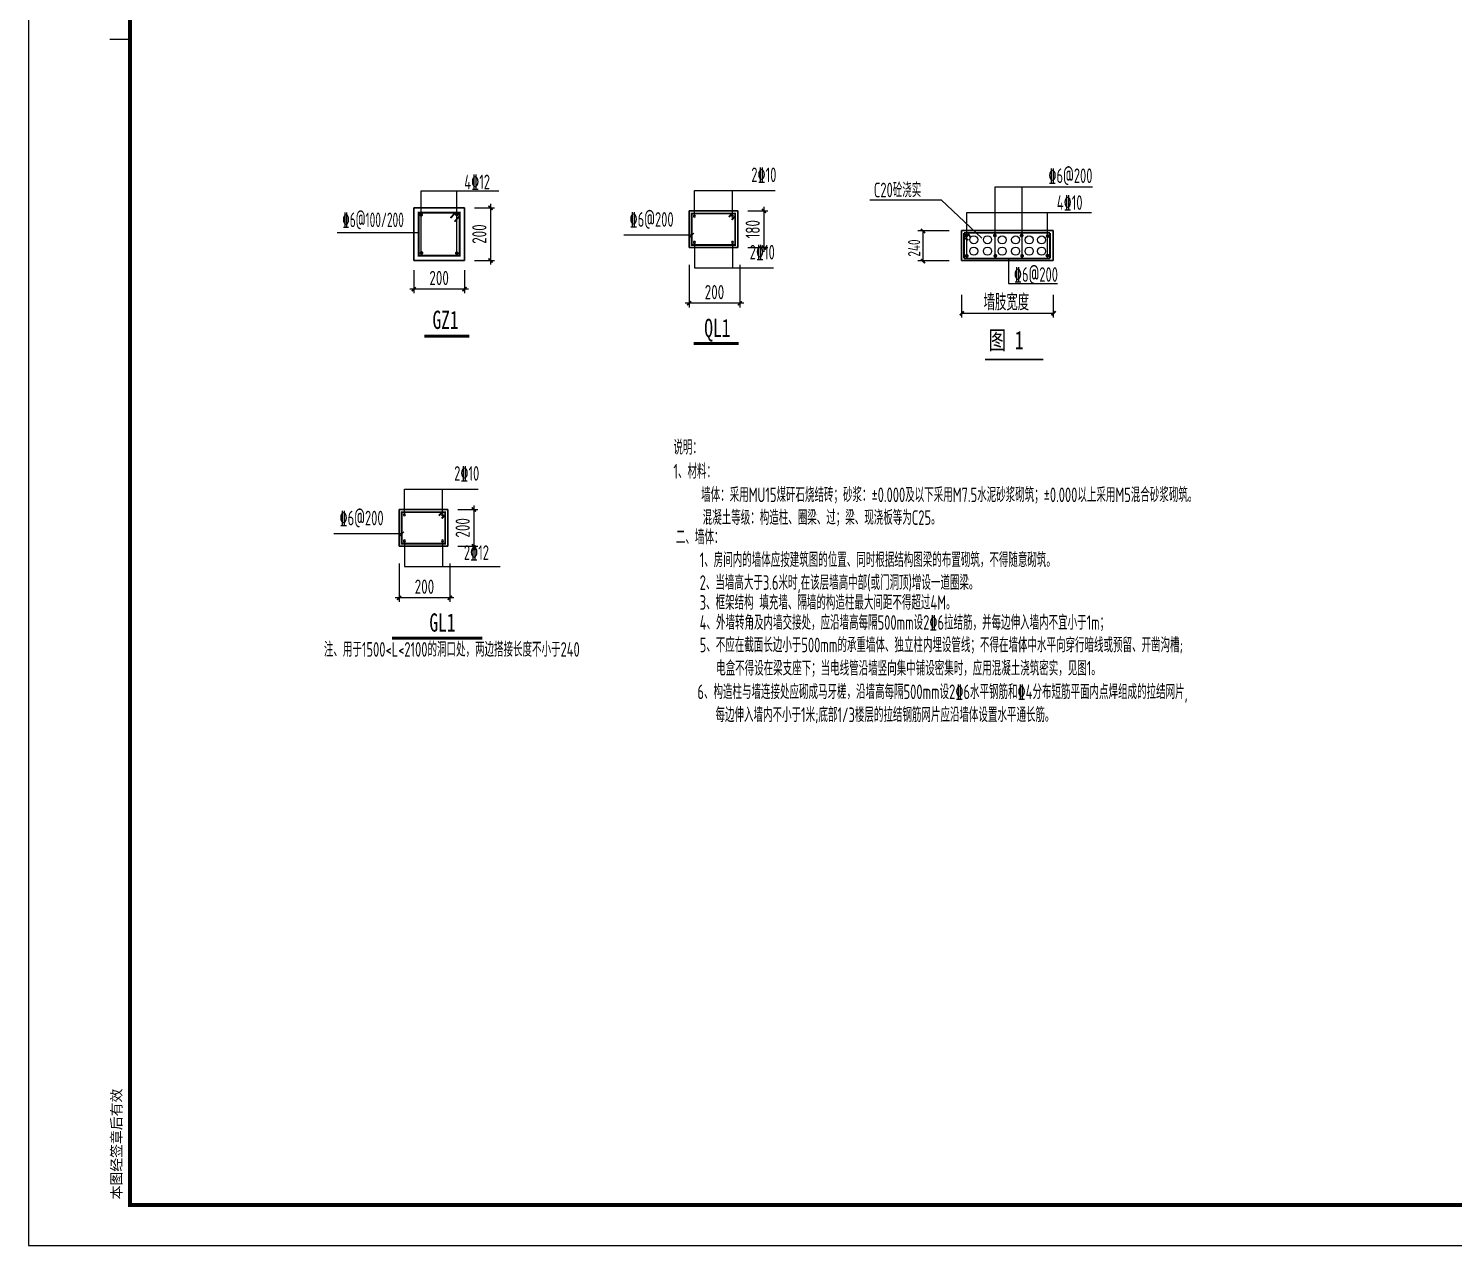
# Model space of a CAD drawing. Extents: x 753177 to 2169292, y -530934 to -273477.
# Drawn here: x 2085192 to 2120279, y -464184 to -434220 of the extents above; entities that cross this region are included whole.
import ezdxf
from ezdxf.enums import TextEntityAlignment as Align

# ---------------------------------------------------------------- set-up
doc = ezdxf.new("R2010")
doc.units = 0
doc.header["$LTSCALE"] = 1500
doc.header["$MEASUREMENT"] = 0
doc.layers.get('Defpoints').update_dxf_attribs({"color": 252})
for name, color, linetype in [('00-tk', 151, 'Continuous'), ('12012', 1, 'Continuous'), ('DIM', 3, 'Continuous'), ('REIN', 1, 'Continuous'), ('TEXT', 7, 'Continuous'), ('THIN', 7, 'Continuous'), ('钢筋', 1, 'Continuous')]:
    doc.layers.add(name, color=color, linetype=linetype)
for name, color, linetype, lineweight in [('COL', 3, 'Continuous', 30), ('TD-DIM', 7, 'Continuous', 13), ('TD-TEXT', 2, 'Continuous', 13), ('TK', 252, 'Continuous', 13)]:
    doc.layers.add(name, color=color, linetype=linetype, lineweight=lineweight)
doc.styles.add('DS6HT', font='simhei.ttf', dxfattribs={"width": 0.8})
doc.styles.add('H350', font='Tssdeng.shx', dxfattribs={"width": 0.65, "height": 360, "bigfont": 'tssdchn.shx'})
doc.styles.add('TSSD_Dimension', font='Tssdeng.shx', dxfattribs={"width": 0.7, "bigfont": 'hztxt.shx'})
doc.styles.add('TSSD_Rein', font='Tssdeng.shx', dxfattribs={"width": 0.7, "bigfont": 'hztxt.shx'})
doc.styles.add('YG图名', font='simhei.ttf', dxfattribs={"width": 0.7, "height": 600})
doc.dimstyles.new('TSSD_100_100', dxfattribs={"dimtxt": 350, "dimasz": 100, "dimexe": 100, "dimexo": 250, "dimgap": 100, "dimtad": 1, "dimdec": 0, "dimzin": 0, "dimdsep": 46, "dimtxsty": 'TSSD_Dimension', "dimblk": 'ARCHTICK', "dimblk1": 'ARCHTICK', "dimblk2": 'ARCHTICK', "dimcen": 0, "dimdle": 100, "dimclrt": 7, "dimadec": 0, "dimazin": 0, "dimtfac": 1, "dimtdec": 0, "dimtix": 1, "dimtmove": 2, "dimatfit": 3, "dimfxl": 0, "dimtolj": 1, "dimtzin": 0, "dimarcsym": 0})

# ---------------------------------------------------------------- blocks, each defined once
blk = doc.blocks.new('A$C67844AE1')
at = {"layer": '00-tk'}
for p, q in [((0, 89100), (0, 0)), ((3750, 87600), (3750, 1500)), ((3750, 1500), (124650, 1500)), ((0, 0), (126150, 0))]:
    blk.add_line(p, q, dxfattribs=at)
at = {"layer": '00-tk', "const_width": 150}
blk.add_lwpolyline([(3750, 87600), (124650, 87600), (124650, 1500), (3750, 1500)], close=True, dxfattribs=at)
at = {"layer": '00-tk', "const_width": 52.5}
blk.add_lwpolyline([(3750, 44550), (3000, 44550)], dxfattribs=at)
at = {"layer": '00-tk', "style": 'DS6HT'}
blk.add_text('本图经签章后有效', height=375, rotation=90, dxfattribs=at).set_placement((3434, 1702))
blk = doc.blocks.new('_ArchTick')
at = {"color": 0, "linetype": 'ByBlock', "const_width": 0.4}
blk.add_lwpolyline([(-0.5, -0.5), (0.5, 0.5)], dxfattribs=at)
blk = doc.blocks.new('*D1459')
at = {"layer": 'Defpoints', "color": 0, "transparency": 16777216}
for p in [(2095927, -438635), (2095927, -439930), (2096568, -439930)]:
    blk.add_point(p, dxfattribs=at)
at = {"layer": 'TD-DIM', "color": 0, "lineweight": -2, "transparency": 16777216}
for p, q in [((2096568, -438535), (2096568, -440030)), ((2096177, -438635), (2096668, -438635)), ((2096177, -439930), (2096668, -439930))]:
    blk.add_line(p, q, dxfattribs=at)
at = {"layer": 'TD-DIM', "color": 0, "lineweight": -2, "transparency": 16777216, "xscale": 100, "yscale": 100, "zscale": 100}
for p, rotation in [((2096568, -438635), 90), ((2096568, -439930), 270)]:
    blk.add_blockref('_ArchTick', p, dxfattribs=dict(at, rotation=rotation))
at = {"layer": 'TD-DIM', "color": 7, "transparency": 16777216, "insert": (2096293, -439282), "char_height": 350, "attachment_point": 5, "rotation": 90, "style": 'TSSD_Dimension'}
blk.add_mtext('\\A1;200', dxfattribs=at)
blk = doc.blocks.new('*D1391')
at = {"layer": 'Defpoints', "color": 0, "transparency": 16777216}
for p in [(2094677, -439923), (2095927, -439923), (2094677, -440638)]:
    blk.add_point(p, dxfattribs=at)
at = {"layer": 'TD-DIM', "color": 0, "lineweight": -2, "transparency": 16777216}
for p, q in [((2094677, -440173), (2094677, -440738)), ((2095927, -440173), (2095927, -440738)), ((2096027, -440638), (2094577, -440638))]:
    blk.add_line(p, q, dxfattribs=at)
at = {"layer": 'TD-DIM', "color": 0, "lineweight": -2, "transparency": 16777216, "xscale": 100, "yscale": 100, "zscale": 100, "rotation": 180}
blk.add_blockref('_ArchTick', (2094677, -440638), dxfattribs=at)
at = {"layer": 'TD-DIM', "color": 0, "lineweight": -2, "transparency": 16777216, "xscale": 100, "yscale": 100, "zscale": 100}
blk.add_blockref('_ArchTick', (2095927, -440638), dxfattribs=at)
at = {"layer": 'TD-DIM', "color": 7, "transparency": 16777216, "insert": (2095302, -440363), "char_height": 350, "attachment_point": 5, "style": 'TSSD_Dimension'}
blk.add_mtext('\\A1;200', dxfattribs=at)
blk = doc.blocks.new('*D1405')
at = {"layer": 'Defpoints', "color": 0, "transparency": 16777216}
for p in [(2102657, -438710), (2102657, -439615), (2103299, -439615)]:
    blk.add_point(p, dxfattribs=at)
at = {"layer": 'TD-DIM', "color": 0, "lineweight": -2, "transparency": 16777216}
for p, q in [((2102907, -438710), (2103399, -438710)), ((2103299, -438610), (2103299, -439715)), ((2102907, -439615), (2103399, -439615))]:
    blk.add_line(p, q, dxfattribs=at)
at = {"layer": 'TD-DIM', "color": 0, "lineweight": -2, "transparency": 16777216, "xscale": 100, "yscale": 100, "zscale": 100}
for p, rotation in [((2103299, -438710), 90), ((2103299, -439615), 270)]:
    blk.add_blockref('_ArchTick', p, dxfattribs=dict(at, rotation=rotation))
at = {"layer": 'TD-DIM', "color": 7, "transparency": 16777216, "insert": (2103024, -439163), "char_height": 350, "attachment_point": 5, "rotation": 90, "style": 'TSSD_Dimension'}
blk.add_mtext('\\A1;180', dxfattribs=at)
blk = doc.blocks.new('*D1406')
at = {"layer": 'Defpoints', "color": 0, "transparency": 16777216}
for p in [(2101457, -439792), (2102707, -439792), (2101457, -440986)]:
    blk.add_point(p, dxfattribs=at)
at = {"layer": 'TD-DIM', "color": 0, "lineweight": -2, "transparency": 16777216}
for p, q in [((2101457, -440042), (2101457, -441086)), ((2102707, -440042), (2102707, -441086)), ((2102807, -440986), (2101357, -440986))]:
    blk.add_line(p, q, dxfattribs=at)
at = {"layer": 'TD-DIM', "color": 0, "lineweight": -2, "transparency": 16777216, "xscale": 100, "yscale": 100, "zscale": 100, "rotation": 180}
blk.add_blockref('_ArchTick', (2101457, -440986), dxfattribs=at)
at = {"layer": 'TD-DIM', "color": 0, "lineweight": -2, "transparency": 16777216, "xscale": 100, "yscale": 100, "zscale": 100}
blk.add_blockref('_ArchTick', (2102707, -440986), dxfattribs=at)
at = {"layer": 'TD-DIM', "color": 7, "transparency": 16777216, "insert": (2102082, -440711), "char_height": 350, "attachment_point": 5, "style": 'TSSD_Dimension'}
blk.add_mtext('\\A1;200', dxfattribs=at)
blk = doc.blocks.new('*D1407')
at = {"layer": 'Defpoints', "color": 0, "transparency": 16777216}
for p in [(2095516, -446062), (2095516, -446968), (2096158, -446968)]:
    blk.add_point(p, dxfattribs=at)
at = {"layer": 'TD-DIM', "color": 0, "lineweight": -2, "transparency": 16777216}
for p, q in [((2095766, -446062), (2096258, -446062)), ((2096158, -445962), (2096158, -447068)), ((2095766, -446968), (2096258, -446968))]:
    blk.add_line(p, q, dxfattribs=at)
at = {"layer": 'TD-DIM', "color": 0, "lineweight": -2, "transparency": 16777216, "xscale": 100, "yscale": 100, "zscale": 100}
for p, rotation in [((2096158, -446062), 90), ((2096158, -446968), 270)]:
    blk.add_blockref('_ArchTick', p, dxfattribs=dict(at, rotation=rotation))
at = {"layer": 'TD-DIM', "color": 7, "transparency": 16777216, "insert": (2095883, -446515), "char_height": 350, "attachment_point": 5, "rotation": 90, "style": 'TSSD_Dimension'}
blk.add_mtext('\\A1;200', dxfattribs=at)
blk = doc.blocks.new('*D1408')
at = {"layer": 'Defpoints', "color": 0, "transparency": 16777216}
for p in [(2094316, -447144), (2095566, -447144), (2094316, -448239)]:
    blk.add_point(p, dxfattribs=at)
at = {"layer": 'TD-DIM', "color": 0, "lineweight": -2, "transparency": 16777216}
for p, q in [((2094316, -447394), (2094316, -448339)), ((2095566, -447394), (2095566, -448339)), ((2095666, -448239), (2094216, -448239))]:
    blk.add_line(p, q, dxfattribs=at)
at = {"layer": 'TD-DIM', "color": 0, "lineweight": -2, "transparency": 16777216, "xscale": 100, "yscale": 100, "zscale": 100, "rotation": 180}
blk.add_blockref('_ArchTick', (2094316, -448239), dxfattribs=at)
at = {"layer": 'TD-DIM', "color": 0, "lineweight": -2, "transparency": 16777216, "xscale": 100, "yscale": 100, "zscale": 100}
blk.add_blockref('_ArchTick', (2095566, -448239), dxfattribs=at)
at = {"layer": 'TD-DIM', "color": 7, "transparency": 16777216, "insert": (2094941, -447964), "char_height": 350, "attachment_point": 5, "style": 'TSSD_Dimension'}
blk.add_mtext('\\A1;200', dxfattribs=at)

msp = doc.modelspace()

# ---------------------------------------------------------------- hatches: boundary and pattern name
at = {"layer": 'REIN'}
h = msp.add_hatch(color=256, dxfattribs=at)
h.paths.add_polyline_path([(2102552.3, -438840.2, 1), (2102502.3, -438840.2, 1)])
h.paths.add_polyline_path([(2101612.3, -438840.2, 1), (2101562.3, -438840.2, 1)])
h = msp.add_hatch(color=256, dxfattribs=at)
h.paths.add_polyline_path([(2101612.3, -439485.4, 1), (2101562.3, -439485.4, 1)])
h.paths.add_polyline_path([(2102552.3, -439485.4, 1), (2102502.3, -439485.4, 1)])
h = msp.add_hatch(color=256, dxfattribs=at)
h.paths.add_polyline_path([(2095411.5, -446192.3, 1), (2095361.5, -446192.3, 1)])
h.paths.add_polyline_path([(2094471.5, -446192.3, 1), (2094421.5, -446192.3, 1)])
h = msp.add_hatch(color=256, dxfattribs=at)
h.paths.add_polyline_path([(2094471.5, -446837.5, 1), (2094421.5, -446837.5, 1)])
h.paths.add_polyline_path([(2095411.5, -446837.5, 1), (2095361.5, -446837.5, 1)])

# ---------------------------------------------------------------- linework, layer by layer
at = {"ltscale": 0.5}
for p, q in [((2107085.6, -439196.4), (2107863.6, -439196.4)), ((2107217.2, -439411.3), (2107217.2, -439210)), ((2107085.6, -439934.7), (2107863.6, -439934.7))]:
    msp.add_line(p, q, dxfattribs=at)
at = {"ltscale": 0.5, "const_width": 45}
for points in [[(2107167.2, -439156.5), (2107267.2, -439256.5)], [(2107167.2, -439898.3), (2107267.2, -439998.3)]]:
    msp.add_lwpolyline(points, dxfattribs=at)
for centre in [(2108466.8, -439421.3), (2108466.8, -439703.2), (2108804.7, -439421.3), (2108804.7, -439703.2), (2109166.4, -439425.3), (2109166.4, -439703.2), (2109496.3, -439425.3), (2109496.3, -439703.2), (2109830.3, -439425.3), (2109830.3, -439703.2), (2110136.3, -439425.3), (2110136.3, -439703.2)]:
    msp.add_circle(centre, 100)
at = {"layer": '12012', "ltscale": 0.5, "const_width": 45}
for points in [[(2108226.2, -439251.4), (2110343, -439251.4)], [(2108226.5, -439882.7), (2108226.5, -439251.4)], [(2108329.3, -439269), (2108384.9, -439363.8)], [(2110343, -439251.4), (2110343, -439875.7)], [(2108238.2, -439380.4), (2108335.2, -439428.3)], [(2110343, -439882.7), (2108226.5, -439882.7)]]:
    msp.add_lwpolyline(points, dxfattribs=at)
at = {"layer": '12012', "ltscale": 0.5, "const_width": 47}
for points in [[(2108306.2, -439316.8, 1), (2108259.2, -439316.8, 1), (2108306.2, -439316.8)], [(2109009.8, -439316.8, 1), (2108962.8, -439316.8, 1), (2109009.8, -439316.8)], [(2109669.7, -439316.8, 1), (2109622.7, -439316.8, 1), (2109669.7, -439316.8)], [(2110310.4, -439329.4, 1), (2110263.4, -439329.4, 1), (2110310.4, -439329.4)], [(2108316.7, -439817.8, 1), (2108269.7, -439817.8, 1), (2108316.7, -439817.8)], [(2109020.3, -439817.8, 1), (2108973.3, -439817.8, 1), (2109020.3, -439817.8)], [(2109680.2, -439817.8, 1), (2109633.2, -439817.8, 1), (2109680.2, -439817.8)], [(2110302.4, -439813, 1), (2110255.4, -439813, 1), (2110302.4, -439813)]]:
    msp.add_lwpolyline(points, format="xyb", dxfattribs=at)
at = {"layer": 'COL', "ltscale": 0.5}
for p, q in [((2094676.6, -438634.9), (2095926.6, -438634.9)), ((2094676.6, -438634.9), (2094676.6, -439929.5)), ((2095926.6, -438634.9), (2095926.6, -439929.5)), ((2102657.3, -438710.2), (2101457.3, -438710.2)), ((2101457.3, -438710.2), (2101457.3, -439615.4)), ((2102657.3, -439615.4), (2102657.3, -438710.2)), ((2108163.5, -439196.4), (2110424.3, -439196.4)), ((2108163.5, -439934.7), (2108163.5, -439196.4)), ((2110424.3, -439196.4), (2110424.3, -439934.7)), ((2101457.3, -439615.4), (2102657.3, -439615.4)), ((2094676.6, -439929.5), (2095926.6, -439929.5)), ((2108163.5, -439934.7), (2110424.3, -439934.7)), ((2095516.5, -446062.3), (2094316.5, -446062.3)), ((2094316.5, -446062.3), (2094316.5, -446967.5)), ((2095516.5, -446967.5), (2095516.5, -446062.3)), ((2094316.5, -446967.5), (2095516.5, -446967.5))]:
    msp.add_line(p, q, dxfattribs=at)
at = {"layer": 'DIM', "ltscale": 0.5}
msp.add_line((2107217.2, -439948.3), (2107217.2, -439411.3), dxfattribs=at)
at = {"layer": 'REIN', "ltscale": 0.5}
for p, q in [((2101522.3, -438775.2), (2102592.3, -438775.2)), ((2101522.3, -439550.4), (2101522.3, -438775.2)), ((2102436.8, -438860), (2102521.6, -438775.2)), ((2102592.3, -438845.9), (2102507.5, -438930.8)), ((2102521.6, -438775.2), (2102592.3, -438775.2)), ((2102592.3, -438775.2), (2102592.3, -438845.9)), ((2102592.3, -438775.2), (2102592.3, -439550.4)), ((2102592.3, -439550.4), (2101522.3, -439550.4)), ((2094381.5, -446127.3), (2095451.5, -446127.3)), ((2094381.5, -446902.5), (2094381.5, -446127.3)), ((2095295.9, -446212.2), (2095380.7, -446127.3)), ((2095451.5, -446198), (2095366.6, -446282.9)), ((2095380.7, -446127.3), (2095451.5, -446127.3)), ((2095451.5, -446127.3), (2095451.5, -446198)), ((2095451.5, -446127.3), (2095451.5, -446902.5)), ((2095451.5, -446902.5), (2094381.5, -446902.5))]:
    msp.add_line(p, q, dxfattribs=at)
at = {"layer": 'REIN', "ltscale": 0.5, "const_width": 45}
for points in [[(2101522.3, -438775.2), (2101522.3, -439550.4), (2102592.3, -439550.4), (2102592.3, -438775.2), (2101522.3, -438775.2)], [(2102521.6, -438775.2), (2102436.8, -438860)], [(2102507.5, -438930.8), (2102592.3, -438845.9)], [(2094381.5, -446127.3), (2094381.5, -446902.5), (2095451.5, -446902.5), (2095451.5, -446127.3), (2094381.5, -446127.3)], [(2095380.7, -446127.3), (2095295.9, -446212.2)], [(2095366.6, -446282.9), (2095451.5, -446198)]]:
    msp.add_lwpolyline(points, dxfattribs=at)
at = {"layer": 'REIN', "ltscale": 0.5}
for centre, start, end in [((2101587.3, -438840.2), 0, 180), ((2101587.3, -438840.2), 180, 0), ((2102527.3, -438840.2), 0, 180), ((2102527.3, -438840.2), 180, 0), ((2101587.3, -439485.4), 0, 180), ((2101587.3, -439485.4), 180, 0), ((2102527.3, -439485.4), 0, 180), ((2102527.3, -439485.4), 180, 0), ((2094446.5, -446192.3), 0, 180), ((2094446.5, -446192.3), 180, 0), ((2095386.5, -446192.3), 0, 180), ((2095386.5, -446192.3), 180, 0), ((2094446.5, -446837.5), 0, 180), ((2094446.5, -446837.5), 180, 0), ((2095386.5, -446837.5), 0, 180), ((2095386.5, -446837.5), 180, 0)]:
    msp.add_arc(centre, 25, start, end, dxfattribs=at)
at = {"layer": 'TD-DIM', "ltscale": 0.5}
for p, q in [((2108171, -441332.3), (2108171, -440774)), ((2110431.8, -441332.3), (2110431.8, -440774)), ((2108171, -441232.3), (2110431.8, -441232.3))]:
    msp.add_line(p, q, dxfattribs=at)
at = {"layer": 'TD-DIM', "ltscale": 0.5, "const_width": 45}
for points in [[(2108121, -441282.3), (2108221, -441182.3)], [(2110381.8, -441282.3), (2110481.8, -441182.3)]]:
    msp.add_lwpolyline(points, dxfattribs=at)
at = {"layer": 'TD-TEXT', "ltscale": 0.5}
for p, q in [((2094861.2, -438216.6), (2096770.1, -438216.6)), ((2094861.2, -439814.4), (2094861.2, -438216.6)), ((2095738.9, -439814.4), (2095738.9, -438216.6)), ((2101587.3, -438840.2), (2101587.3, -438210.2)), ((2101587.3, -438210.2), (2103579, -438210.2)), ((2102527.3, -438840.2), (2102527.3, -438210.2)), ((2108991.7, -439811.8), (2108991.7, -438116.6)), ((2108991.7, -438116.6), (2111387.1, -438116.6)), ((2109655.5, -439802.2), (2109655.5, -438116.6)), ((2105909.3, -438441.1), (2107665.3, -438441.1)), ((2107665.3, -438441.1), (2108661.8, -439379)), ((2108299, -439821.4), (2108299, -438754)), ((2108299, -438754), (2111367.9, -438754)), ((2110280.8, -439840.6), (2110280.8, -438754)), ((2094798.6, -439254.7), (2092790.5, -439254.7)), ((2101522.3, -439310.2), (2099849.8, -439310.2)), ((2101587.3, -439485.4), (2101587.3, -440115.4)), ((2102527.3, -439485.4), (2102527.3, -440115.4)), ((2109325.6, -439882.7), (2109325.6, -440497.5)), ((2101587.3, -440115.4), (2103539.5, -440115.4)), ((2109325.6, -440497.5), (2110524.6, -440497.5)), ((2094446.5, -446192.3), (2094446.5, -445562.3)), ((2094446.5, -445562.3), (2096262.6, -445562.3)), ((2095386.5, -446192.3), (2095386.5, -445562.3)), ((2094381.5, -446662.3), (2092708.9, -446662.3)), ((2094446.5, -446837.5), (2094446.5, -447467.5)), ((2095386.5, -446837.5), (2095386.5, -447467.5)), ((2094446.5, -447467.5), (2096805.1, -447467.5))]:
    msp.add_line(p, q, dxfattribs=at)
for points, const_width in [([(2094935.8, -441794.1), (2096045.8, -441794.1)], 70), ([(2101569.2, -441977.1), (2102679.2, -441977.1)], 70), ([(2108742.9, -442367.2), (2110177.5, -442367.2)], 40), ([(2094141.1, -449229.8), (2096365.8, -449229.8)], 70)]:
    msp.add_lwpolyline(points, dxfattribs=dict(at, const_width=const_width))
at = {"layer": 'THIN', "ltscale": 0.5}
for p, q in [((2101472.3, -439360.2), (2101572.3, -439260.2)), ((2094331.5, -446712.3), (2094431.5, -446612.3))]:
    msp.add_line(p, q, dxfattribs=at)
at = {"layer": '钢筋', "ltscale": 0.5, "const_width": 45}
msp.add_lwpolyline([(2095708.1, -438752.9), (2095808.1, -438752.9), (2095808.1, -439814.4), (2094799.2, -439814.4), (2094799.2, -438752.9), (2095708.1, -438752.9)], close=True, dxfattribs=at)
for points in [[(2094883.2, -438807.6, 1), (2094838.2, -438807.6, 1), (2094883.2, -438807.6)], [(2095760.6, -438799.9, 1), (2095715.6, -438799.9, 1), (2095760.6, -438799.9)], [(2094890.9, -439745.6, 1), (2094845.9, -439745.6, 1), (2094890.9, -439745.6)], [(2095760.6, -439753.3, 1), (2095715.6, -439753.3, 1), (2095760.6, -439753.3)]]:
    msp.add_lwpolyline(points, format="xyb", dxfattribs=at)
for points in [[(2095582.2, -438889.4), (2095701.7, -438752.5)], [(2095684.5, -438976.7), (2095804.1, -438839.8)], [(2095708.1, -438752.9), (2095808.1, -438752.9), (2095808.1, -438852.9)]]:
    msp.add_lwpolyline(points, dxfattribs=at)

# ---------------------------------------------------------------- block references
at = {"layer": 'TK', "color": 2, "linetype": 'ByBlock', "xscale": 0.6666666665114462, "yscale": 0.6666666665114462, "zscale": 0.6666666665114462}
msp.add_blockref('A$C67844AE1', (2085191.6, -464184.4), dxfattribs=at)

# ---------------------------------------------------------------- texts
at = {"style": 'TSSD_Rein', "width": 0.7}
msp.add_text('240', height=300, rotation=90, dxfattribs=at).set_placement((2107148.3, -439837.5))
at = {"layer": 'TD-DIM', "style": 'TSSD_Rein', "width": 0.7}
msp.add_text('墙肢宽度', height=400, dxfattribs=at).set_placement((2108708.9, -441160))
at = {"layer": 'TEXT'}
for s, height, style, width, p in [('4%%13212', 360, 'H350', 0.65, (2095922.4, -438178.2)), ('%%1326@200', 360, 'H350', 0.65, (2110303.2, -438025)), ('C20砼浇实', 360, 'H350', 0.65, (2106006.5, -438376)), ('4%%13210', 360, 'H350', 0.65, (2110511.3, -438686.2)), ('%%1326@200', 360, 'H350', 0.65, (2109453.9, -440457)), ('GZ1', 450, 'YG图名', 0.7, (2095139.3, -441617.1)), ('图 1', 450, 'YG图名', 0.7, (2108832.8, -442117.2)), ('说明：', 360, 'H350', 0.65, (2101071.9, -444712.9)), ('1、材料：', 360, 'H350', 0.65, (2101071.9, -445302.4)), ('墙体：采用MU15煤矸石烧结砖；砂浆：%%P0.000及以下采用M7.5水泥砂浆砌筑；%%P0.000以上采用M5混合砂浆砌筑。', 360, 'H350', 0.65, (2101754.3, -445881.7)), ('混凝土等级：构造柱、圈梁、过；梁、现浇板等为C25。', 360, 'H350', 0.65, (2101792.8, -446441.7)), ('二、墙体：', 360, 'H350', 0.65, (2101133.6, -446922.4)), ('1、房间内的墙体应按建筑图的位置、同时根据结构图梁的布置砌筑，不得随意砌筑。', 360, 'H350', 0.65, (2101718.5, -447482.4)), ('2、当墙高大于3.6米时,在该层墙高中部(或门洞顶)增设一道圈梁。', 360, 'H350', 0.65, (2101718.5, -448042.4)), ('3、框架结构 填充墙、隔墙的构造柱最大间距不得超过4M。', 360, 'H350', 0.65, (2101718.5, -448533.3)), ('4、外墙转角及内墙交接处，应沿墙高每隔500mm设2%%1326拉结筋，并每边伸入墙内不宜小于1m；', 360, 'H350', 0.65, (2101718.5, -449025.7)), ('注、用于1500<L<2100的洞口处，两边搭接长度不小于240', 360, 'H350', 0.65, (2092465.2, -449688)), ('5、不应在截面长边小于500mm的承重墙体、独立柱内埋设管线；不得在墙体中水平向穿行暗线或预留、开凿沟槽;', 360, 'H350', 0.65, (2101718.5, -449578.4)), ('电盒不得设在梁支座下；当电线管沿墙竖向集中铺设密集时，应用混凝土浇筑密实，见图1。', 360, 'H350', 0.65, (2102123.5, -450152.2)), ('6、构造柱与墙连接处应砌成马牙槎，沿墙高每隔500mm设2%%1326水平钢筋和%%1324分布短筋平面内点焊组成的拉结网片,', 360, 'H350', 0.65, (2101661.6, -450731.4)), ('每边伸入墙内不小于1米;底部1/3楼层的拉结钢筋网片应沿墙体设置水平通长筋。', 360, 'H350', 0.65, (2102107.5, -451297.5))]:
    msp.add_text(s, height=height, dxfattribs=dict(at, style=style, width=width)).set_placement(p)
at = {"layer": 'TEXT', "style": 'H350', "width": 0.65}
for s, p in [('2%%13210', (2103606.7, -438110.2)), ('2%%13210', (2103567.2, -440015.4)), ('2%%13210', (2096290.3, -445462.3)), ('2%%13212', (2096529, -447410.9))]:
    msp.add_text(s, height=360, dxfattribs=at).set_placement(p, align=Align.BOTTOM_RIGHT)
at = {"layer": 'TEXT', "style": 'H350', "width": 0.541388}
msp.add_text('%%1326@100/200', height=360, dxfattribs=at).set_placement((2092919.3, -439111.3), (2094433.5, -439111.3), align=Align.FIT)
at = {"layer": 'TEXT', "style": 'H350', "width": 0.65}
for p in [(2099990.3, -439208.8), (2092849.4, -446560.9)]:
    msp.add_text('%%1326@200', height=360, dxfattribs=at).set_placement(p, align=Align.BOTTOM_LEFT)
at = {"layer": 'TEXT', "style": 'YG图名', "width": 0.7}
for s, p in [('QL1', (2102152.5, -441951.9)), ('GL1', (2095384, -449204.6))]:
    msp.add_text(s, height=450, dxfattribs=at).set_placement(p, align=Align.BOTTOM_CENTER)

# ---------------------------------------------------------------- dimensions: what is measured, and where the dimension line sits
at = {"layer": 'TD-DIM'}
for base, p1, p2, text, picture, middle in [((2096567.7, -439929.5), (2095926.6, -438634.9), (2095926.6, -439929.5), '200', '*D1459', (2096292.7, -439282.2)), ((2103298.5, -439615.4), (2102657.3, -438710.2), (2102657.3, -439615.4), '180', '*D1405', (2103023.5, -439162.8)), ((2096157.6, -446967.5), (2095516.5, -446062.3), (2095516.5, -446967.5), '200', '*D1407', (2095882.6, -446514.9))]:
    dim = msp.add_linear_dim(base=base, p1=p1, p2=p2, angle=90, text=text, dimstyle='TSSD_100_100', dxfattribs=at)
    dim.commit()
    dim.dimension.update_dxf_attribs({"geometry": picture, "text_midpoint": middle})
for base, p1, p2, picture, middle in [((2094676.6, -440638.2), (2095926.6, -439922.5), (2094676.6, -439922.5), '*D1391', (2095301.6, -440363.2)), ((2101457.3, -440985.6), (2102707.3, -439791.9), (2101457.3, -439791.9), '*D1406', (2102082.3, -440710.6)), ((2094316.5, -448239), (2095566.5, -447144), (2094316.5, -447144), '*D1408', (2094941.5, -447964))]:
    dim = msp.add_linear_dim(base=base, p1=p1, p2=p2, text='200', dimstyle='TSSD_100_100', dxfattribs=at)
    dim.commit()
    dim.dimension.update_dxf_attribs({"geometry": picture, "text_midpoint": middle})

doc.saveas('drawing.dxf')
